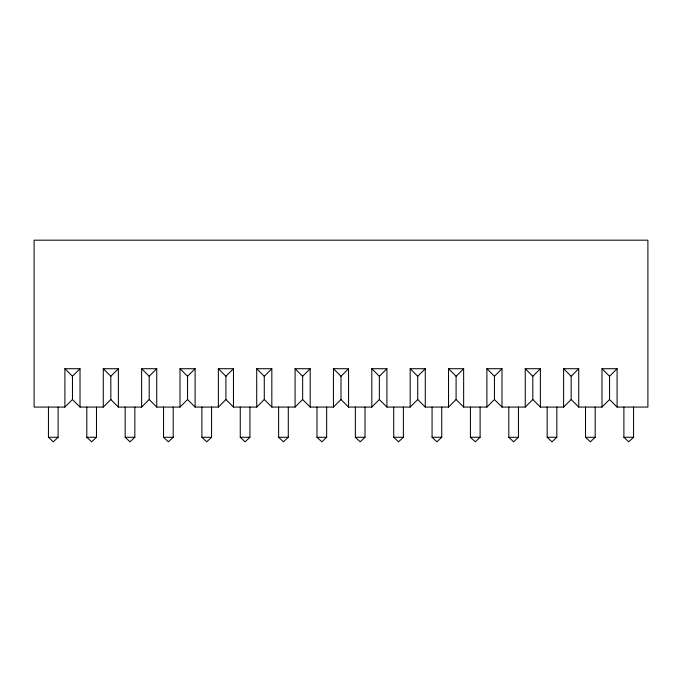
<?xml version="1.0" encoding="UTF-8"?>
<svg xmlns="http://www.w3.org/2000/svg" width="682" height="682" viewBox="0 0 682 682"><rect width="100%" height="100%" fill="white"/><g stroke="black" fill="none" stroke-linecap="round" stroke-linejoin="round"><path stroke-width="1.02" d="M410.172 407.077L417.725 399.524L417.725 376.268L425.278 368.715L410.172 368.715L410.172 407.077L386.916 407.077L379.363 399.524L379.363 376.268L386.916 368.715L371.809 368.715L371.809 407.077L348.553 407.077L341 399.524L341 376.268L348.553 368.715L333.447 368.715L333.447 407.077L310.191 407.077L302.637 399.524L302.637 376.268L310.191 368.715L295.084 368.715L295.084 407.077L271.828 407.077L264.275 399.524L264.275 376.268L271.828 368.715L256.722 368.715L256.722 407.077L233.466 407.077L225.913 399.524L225.913 376.268L233.466 368.715L218.359 368.715L218.359 407.077L195.103 407.077L187.55 399.524L187.55 376.268L195.103 368.715L179.997 368.715L179.997 407.077L156.741 407.077L149.188 399.524L149.188 376.268L141.634 368.715L156.741 368.715L156.741 407.077M64.909 407.077L72.463 399.524L72.463 376.268L80.016 368.715L64.909 368.715L64.909 407.077L34.1 407.077L34.1 240.183L647.9 240.183L647.9 407.077L617.091 407.077L609.538 399.524L609.538 376.268L601.984 368.715L617.091 368.715L617.091 407.077M103.272 407.077L110.825 399.524L110.825 376.268L118.378 368.715L103.272 368.715L103.272 407.077L80.016 407.077L72.463 399.524M149.188 376.268L156.741 368.715M110.825 399.524L118.378 407.077L141.634 407.077L149.188 399.524M179.997 407.077L187.55 399.524M218.359 407.077L225.913 399.524M256.722 407.077L264.275 399.524M295.084 407.077L302.637 399.524M333.447 407.077L341 399.524M371.809 407.077L379.363 399.524M448.534 407.077L456.088 399.524L456.088 376.268L463.641 368.715L448.534 368.715L448.534 407.077L425.278 407.077L417.725 399.524M525.259 407.077L525.259 368.715L540.366 368.715L532.812 376.268L532.812 399.524L525.259 407.077L502.003 407.077L494.45 399.524L494.45 376.268L502.003 368.715L486.897 368.715L486.897 407.077L463.641 407.077L456.088 399.524M486.897 407.077L494.45 399.524M563.622 407.077L571.175 399.524L571.175 376.268L578.728 368.715L563.622 368.715L563.622 407.077L540.366 407.077L532.812 399.524M609.538 376.268L617.091 368.715M571.175 399.524L578.728 407.077L601.984 407.077L609.538 399.524M58.115 407.077L58.115 437.281L53.281 441.817L48.448 437.281L48.448 407.077M96.477 407.077L96.477 437.281L91.644 441.817L86.81 437.281L86.81 407.077M134.84 407.077L134.84 437.281L130.006 441.817L125.173 437.281L125.173 407.077M173.202 407.077L173.202 437.281L168.369 441.817L163.535 437.281L163.535 407.077M211.565 407.077L211.565 437.281L206.731 441.817L201.898 437.281L201.898 407.077M249.927 407.077L249.927 437.281L245.094 441.817L240.26 437.281L240.26 407.077M288.29 407.077L288.29 437.281L283.456 441.817L278.623 437.281L278.623 407.077M326.652 407.077L326.652 437.281L321.819 441.817L316.985 437.281L316.985 407.077M365.015 407.077L365.015 437.281L360.181 441.817L355.348 437.281L355.348 407.077M403.377 407.077L403.377 437.281L398.544 441.817L393.71 437.281L393.71 407.077M441.74 407.077L441.74 437.281L436.906 441.817L432.073 437.281L432.073 407.077M480.102 407.077L480.102 437.281L475.269 441.817L470.435 437.281L470.435 407.077M518.465 407.077L518.465 437.281L513.631 441.817L508.798 437.281L508.798 407.077M556.827 407.077L556.827 437.281L551.994 441.817L547.16 437.281L547.16 407.077M595.19 407.077L595.19 437.281L590.356 441.817L585.523 437.281L585.523 407.077M633.552 407.077L633.552 437.281L628.719 441.817L623.885 437.281L623.885 407.077M48.448 437.281L58.115 437.281M86.81 437.281L96.477 437.281M125.173 437.281L134.84 437.281M163.535 437.281L173.202 437.281M201.898 437.281L211.565 437.281M240.26 437.281L249.927 437.281M278.623 437.281L288.29 437.281M316.985 437.281L326.652 437.281M355.348 437.281L365.015 437.281M393.71 437.281L403.377 437.281M432.073 437.281L441.74 437.281M470.435 437.281L480.102 437.281M508.798 437.281L518.465 437.281M547.16 437.281L556.827 437.281M585.523 437.281L595.19 437.281M623.885 437.281L633.552 437.281M563.622 368.715L571.175 376.268M525.259 368.715L532.812 376.268M486.897 368.715L494.45 376.268M448.534 368.715L456.088 376.268M410.172 368.715L417.725 376.268M371.809 368.715L379.363 376.268M333.447 368.715L341 376.268M295.084 368.715L302.637 376.268M256.722 368.715L264.275 376.268M218.359 368.715L225.913 376.268M179.997 368.715L187.55 376.268M103.272 368.715L110.825 376.268M64.909 368.715L72.463 376.268M601.984 368.715L601.984 407.077M578.728 368.715L578.728 407.077M540.366 368.715L540.366 407.077M502.003 368.715L502.003 407.077M463.641 368.715L463.641 407.077M425.278 368.715L425.278 407.077M386.916 368.715L386.916 407.077M348.553 368.715L348.553 407.077M310.191 368.715L310.191 407.077M271.828 368.715L271.828 407.077M233.466 368.715L233.466 407.077M195.103 368.715L195.103 407.077M141.634 368.715L141.634 407.077M118.378 368.715L118.378 407.077M80.016 368.715L80.016 407.077"/></g></svg>
